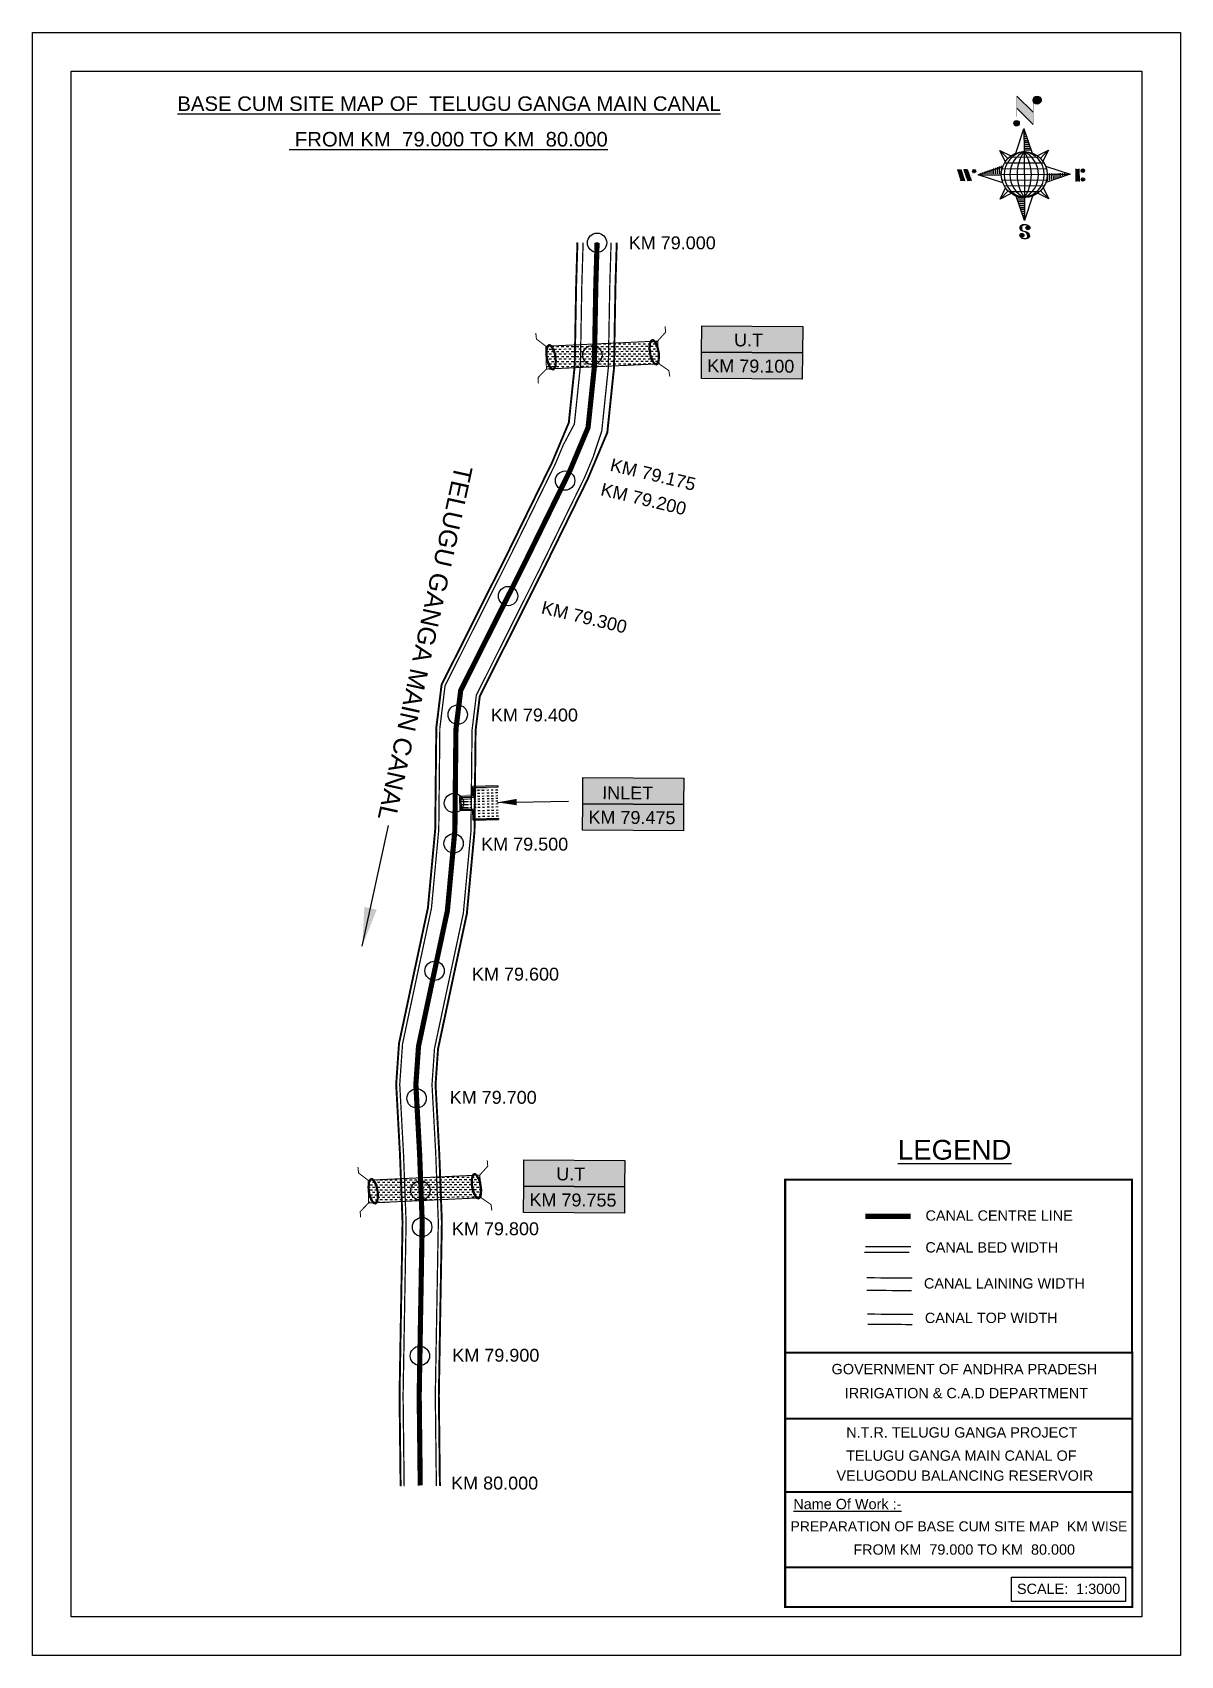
# Model space of a CAD drawing. Header units: inches. Extents: x 252008 to 252899, y 1666601 to 1667861.
import ezdxf

# ---------------------------------------------------------------- set-up
doc = ezdxf.new("R2010")
doc.units = ezdxf.units.IN
doc.header["$MEASUREMENT"] = 0
doc.header["$PDMODE"] = 32
doc.header["$PDSIZE"] = 15
doc.linetypes.add('ACAD_ISO02W100', pattern=[15, 12, -3])
for name, color, linetype in [('AQUADUCT', 1, 'Continuous'), ('bed with', 5, 'Continuous'), ('bord', 1, 'Continuous'), ('canal', 1, 'Continuous'), ('chainage', 7, 'Continuous'), ('FRAME 025', 7, 'Continuous'), ('laying', 4, 'Continuous'), ('lining', 4, 'Continuous'), ('STREAM', 4, 'Continuous'), ('Stu coo', 3, 'Continuous'), ('TEXT', 7, 'Continuous'), ('top of bund', 1, 'Continuous'), ('UT', 173, 'ACAD_ISO02W100'), ('V', 6, 'Continuous'), ('ZSTU', 7, 'Continuous')]:
    doc.layers.add(name, color=color, linetype=linetype)
doc.styles.get("Standard").update_dxf_attribs({"font": 'arial.ttf'})
doc.dimstyles.get("Standard").update_dxf_attribs({"dimtxt": 0.18, "dimasz": 0.18, "dimexe": 0.18, "dimexo": 0.0625, "dimgap": 0.09, "dimtad": 0, "dimtih": 1, "dimtoh": 1, "dimdec": 4, "dimzin": 0, "dimdsep": 46, "dimtxsty": 'Standard', "dimcen": 0.09, "dimadec": 0, "dimazin": 0, "dimtfac": 1, "dimtdec": 4, "dimtofl": 0, "dimtmove": 0, "dimatfit": 3, "dimfxl": 1, "dimtolj": 1, "dimtzin": 0, "dimarcsym": 0})
pattern_1 = [(267.2971131487395, (-8720374.9383359, 50637915.13839893), (10.53672553373347, -0.4974314379093613), [])]
pattern_2 = [(357.2971131487395, (-8720374.9383359, 50637915.13839893), (0.4974314379093601, 10.53672553373348), [])]

# ---------------------------------------------------------------- blocks, each defined once
blk = doc.blocks.new('GGF')
at = {"layer": 'STREAM'}
h = blk.add_hatch(dxfattribs=at)
h.set_pattern_fill('DASH', color=256, scale=10, angle=-6.082734917303942, style=0)
h.set_pattern_definition([(353.9172650826961, (-115347.3726237068, 1016.387648081312), (1.375417949938526, 1.110506849590268), [1.25, -1.25])])
h.paths.add_polyline_path([(406186.8358267642, 1485623.894007653), (406186.3350356966, 1485618.16585714), (406185.8342446289, 1485612.437706626), (406242.6024607782, 1485608.895201602), (406242.8636284556, 1485614.639267362), (406243.1247961327, 1485620.383333121)])
at = {"layer": 'laying', "linetype": 'ByBlock', "extrusion": (0, 0, -1)}
for centre in [(406188.8340515448, 1485618.100544371), (406240.8092758137, 1485614.964376942)]:
    blk.add_ellipse(centre, major_axis=(0.4022038884711088, -6.365555352701567), ratio=0.3887167828476952, dxfattribs=at)
at = {"layer": 'laying', "linetype": 'ByBlock'}
for points in [[(406189.2044231551, 1485612.238788546), (406189.1301593552, 1485612.234096231), (406189.0528622998, 1485612.245618227), (406188.8631006061, 1485612.324588027), (406188.7519765225, 1485612.394145026), (406188.5122836892, 1485612.610022701), (406188.3845252309, 1485612.755754402), (406187.9901122551, 1485613.318903608), (406187.7273521348, 1485613.85898441), (406187.2895556467, 1485615.151754198), (406187.1131680161, 1485615.903753204), (406186.8806331598, 1485617.489787864), (406186.8243655579, 1485618.323341603), (406186.8412834518, 1485619.932858505), (406186.9146281564, 1485620.708349793), (406187.1740924141, 1485622.067517512), (406187.3614922329, 1485622.65073727), (406187.7140922088, 1485623.356040432), (406187.8630650354, 1485623.567618286), (406188.1141012118, 1485623.821781273), (406188.2175726035, 1485623.889167762), (406188.3951326545, 1485623.961233407), (406188.4694103668, 1485623.970225642), (406188.6399464445, 1485623.94807565), (406188.7398646418, 1485623.913414563), (406188.9754422541, 1485623.761023998), (406189.1085637353, 1485623.642922326), (406189.3815283708, 1485623.318037364), (406189.5211763898, 1485623.111945711), (406189.9516964495, 1485622.33059618), (406190.2214699374, 1485621.608086816), (406190.6248590543, 1485619.961048005), (406190.7595287117, 1485619.037350996), (406190.8632364098, 1485617.186895084), (406190.8321935693, 1485616.26108243), (406190.6143732872, 1485614.607066808), (406190.4262052957, 1485613.879561222), (406190.055177624, 1485613.01905299), (406189.9016287614, 1485612.765040143), (406189.6325239488, 1485612.445281366), (406189.5169377527, 1485612.35368761), (406189.3392356181, 1485612.260876767), (406189.2716159608, 1485612.243034084), (406189.2044231551, 1485612.238788546)], [(406241.179647424, 1485609.102621116), (406241.1053836241, 1485609.097928802), (406241.0280865688, 1485609.109450798), (406240.838324875, 1485609.188420597), (406240.7272007914, 1485609.257977597), (406240.4875079581, 1485609.473855271), (406240.3597494998, 1485609.619586973), (406239.965336524, 1485610.182736179), (406239.7025764037, 1485610.722816981), (406239.2647799156, 1485612.015586769), (406239.088392285, 1485612.767585774), (406238.8558574287, 1485614.353620435), (406238.7995898268, 1485615.187174174), (406238.8165077207, 1485616.796691076), (406238.8898524253, 1485617.572182364), (406239.149316683, 1485618.931350083), (406239.3367165019, 1485619.514569841), (406239.6893164777, 1485620.219873002), (406239.8382893043, 1485620.431450857), (406240.0893254807, 1485620.685613844), (406240.1927968724, 1485620.753000333), (406240.3703569234, 1485620.825065977), (406240.4446346357, 1485620.834058213), (406240.6151707135, 1485620.811908221), (406240.7150889107, 1485620.777247134), (406240.950666523, 1485620.624856569), (406241.0837880042, 1485620.506754897), (406241.3567526398, 1485620.181869935), (406241.4964006587, 1485619.975778282), (406241.9269207185, 1485619.194428751), (406242.1966942063, 1485618.471919387), (406242.6000833233, 1485616.824880576), (406242.7347529806, 1485615.901183567), (406242.8384606787, 1485614.050727655), (406242.8074178382, 1485613.124915001), (406242.5895975561, 1485611.470899379), (406242.4014295646, 1485610.743393793), (406242.0304018929, 1485609.882885561), (406241.8768530303, 1485609.628872714), (406241.6077482177, 1485609.309113937), (406241.4921620216, 1485609.21752018), (406241.314459887, 1485609.124709338), (406241.2468402297, 1485609.106866655), (406241.179647424, 1485609.102621116)]]:
    blk.add_open_spline(points, degree=3, knots=[0, 0, 0, 0, 0.1890722348827286, 0.1890722348827286, 0.3781444697654573, 0.3781444697654573, 0.567216704648186, 0.567216704648186, 0.9642381621637766, 0.9642381621637766, 1.361259619679367, 1.361259619679367, 1.758281077194958, 1.758281077194958, 2.155302534710549, 2.155302534710549, 2.552323992226139, 2.552323992226139, 2.807761081817867, 2.807761081817867, 3.012439963152372, 3.012439963152372, 3.217118844486876, 3.217118844486876, 3.421797725821381, 3.421797725821381, 3.626476607155885, 3.626476607155885, 3.831155488490389, 3.831155488490389, 4.280922883927905, 4.280922883927905, 4.730690279365422, 4.730690279365422, 5.180457674802938, 5.180457674802938, 5.630225070240454, 5.630225070240454, 5.896844194109022, 5.896844194109022, 6.112115499412711, 6.112115499412711, 6.283185307179586, 6.283185307179586, 6.283185307179586, 6.283185307179586], dxfattribs=at)
at = {"layer": 'UT', "ltscale": 0.2, "const_width": 0.4999999999999999}
for points in [[(406181.0067191261, 1485605.627956516), (406181.2043290924, 1485608.621441158), (406185.8342446289, 1485612.437706626), (406186.3350356966, 1485618.16585714), (406186.8358267643, 1485623.894007653), (406182.485284513, 1485628.02592998), (406182.4731358847, 1485631.025905382)], [(406186.8358267643, 1485623.894007653), (406243.1247961327, 1485620.383333121)], [(406247.6637609265, 1485627.388723734), (406247.5913202798, 1485624.389598469), (406243.1247961327, 1485620.383333121), (406242.8636284556, 1485614.639267362), (406242.6024607783, 1485608.895201602), (406247.1217425518, 1485604.948545771), (406247.2591485833, 1485601.95169416)], [(406185.8342446289, 1485612.437706626), (406242.6024607783, 1485608.895201602)]]:
    blk.add_lwpolyline(points, dxfattribs=at)
blk = doc.blocks.new('RGRGFG')
at = {"layer": 'V'}
h = blk.add_hatch(color=4, dxfattribs=at)
h.paths.add_polyline_path([(245045.2953162146, 1724876.516222976), (245045.2953162146, 1724857.872873236), (245052.9355974917, 1724857.872873236), (245052.9355974917, 1724847.690535125), (245061.788264668, 1724847.690535125), (245061.788264668, 1724857.872873236), (245069.4285459451, 1724857.872873236), (245069.4285459451, 1724876.516222976), (245070.4265484731, 1724876.516222976), (245070.4265484731, 1724856.874870708), (245062.786267196, 1724856.874870708), (245062.786267196, 1724846.692532597), (245051.9375949637, 1724846.692532597), (245051.9375949637, 1724856.874870708), (245044.2973136866, 1724856.874870708), (245044.2973136866, 1724876.516222976)])
h.paths.add_polyline_path([(245070.4265484731, 1724876.516222976), (245070.4265484731, 1724856.874870708)], flags=17)
h.paths.add_polyline_path([(245062.786267196, 1724856.874870708), (245062.786267196, 1724846.692532597)], flags=17)
h.paths.add_polyline_path([(245062.786267196, 1724856.874870708), (245070.4265484731, 1724856.874870708)], flags=17)
edge = h.paths.add_edge_path(flags=17)
edge.add_line((245051.9375949637, 1724846.692532597), (245062.786267196, 1724846.692532597))
edge.add_line((245051.9375949637, 1724846.692532597), (245062.786267196, 1724846.692532597))
edge = h.paths.add_edge_path(flags=17)
edge.add_line((245044.2973136866, 1724876.516222976), (245044.2973136866, 1724856.874870708))
edge.add_line((245044.2973136866, 1724856.874870708), (245051.9375949637, 1724856.874870708))
edge.add_line((245051.9375949637, 1724856.874870708), (245051.9375949637, 1724846.692532597))
at = {"layer": 'V', "color": 4}
for points in [[(245044.2973136866, 1724876.516222976), (245044.2973136866, 1724856.874870708), (245051.9375949637, 1724856.874870708), (245051.9375949637, 1724846.692532597)], [(245044.2973136866, 1724876.516222976), (245044.2973136866, 1724856.874870708), (245051.9375949637, 1724856.874870708), (245051.9375949637, 1724846.692532597), (245062.786267196, 1724846.692532597), (245062.786267196, 1724856.874870708), (245070.4265484731, 1724856.874870708), (245070.4265484731, 1724876.516222976)], [(245044.2973136866, 1724876.516222976), (245045.2953162146, 1724876.516222976)], [(245045.2953162146, 1724876.516222976), (245045.2953162146, 1724857.872873236), (245052.9355974917, 1724857.872873236), (245052.9355974917, 1724847.690535125), (245061.788264668, 1724847.690535125), (245061.788264668, 1724857.872873236), (245069.4285459451, 1724857.872873236), (245069.4285459451, 1724876.516222976)], [(245047.3266827419, 1724874.786892911), (245047.3266827419, 1724876.45097153)], [(245047.3266827419, 1724871.298663981), (245047.3266827419, 1724872.962742601)], [(245047.3266827419, 1724867.976620592), (245047.3266827419, 1724869.640699212)], [(245047.3266827419, 1724864.185033577), (245047.3266827419, 1724865.849112196)], [(245049.5617107587, 1724874.786892911), (245049.5617107587, 1724876.45097153)], [(245049.5617107587, 1724871.298663981), (245049.5617107587, 1724872.962742601)], [(245049.5617107587, 1724867.976620592), (245049.5617107587, 1724869.640699212)], [(245049.5617107587, 1724864.185033577), (245049.5617107587, 1724865.849112196)], [(245051.9266120251, 1724874.786892911), (245051.9266120251, 1724876.45097153)], [(245051.9266120251, 1724871.298663981), (245051.9266120251, 1724872.962742601)], [(245051.9266120251, 1724867.976620592), (245051.9266120251, 1724869.640699212)], [(245051.9266120251, 1724864.185033577), (245051.9266120251, 1724865.849112196)], [(245051.9375949637, 1724846.692532597), (245062.786267196, 1724846.692532597), (245062.786267196, 1724856.874870708), (245070.4265484731, 1724856.874870708), (245070.4265484731, 1724876.516222976)], [(245053.9529642073, 1724874.786892911), (245053.9529642073, 1724876.45097153)], [(245053.9529642073, 1724871.298663981), (245053.9529642073, 1724872.962742601)], [(245053.9529642073, 1724867.976620592), (245053.9529642073, 1724869.640699212)], [(245053.9529642073, 1724864.185033577), (245053.9529642073, 1724865.849112196)], [(245055.8763513397, 1724874.786892911), (245055.8763513397, 1724876.45097153)], [(245055.8763513397, 1724871.298663981), (245055.8763513397, 1724872.962742601)], [(245055.8763513397, 1724867.976620592), (245055.8763513397, 1724869.640699212)], [(245055.8763513397, 1724864.185033577), (245055.8763513397, 1724865.849112196)], [(245058.1113793565, 1724874.786892911), (245058.1113793565, 1724876.45097153)], [(245058.1113793565, 1724871.298663981), (245058.1113793565, 1724872.962742601)], [(245058.1113793565, 1724867.976620592), (245058.1113793565, 1724869.640699212)], [(245058.1113793565, 1724864.185033577), (245058.1113793565, 1724865.849112196)], [(245060.4762806229, 1724874.786892911), (245060.4762806229, 1724876.45097153)], [(245060.4762806229, 1724871.298663981), (245060.4762806229, 1724872.962742601)], [(245060.4762806229, 1724867.976620592), (245060.4762806229, 1724869.640699212)], [(245060.4762806229, 1724864.185033577), (245060.4762806229, 1724865.849112196)], [(245070.4265484731, 1724876.516222976), (245070.4265484731, 1724856.874870708), (245062.786267196, 1724856.874870708), (245062.786267196, 1724846.692532597)], [(245070.4265484731, 1724876.516222976), (245070.4265484731, 1724856.874870708), (245062.786267196, 1724856.874870708), (245062.786267196, 1724846.692532597)], [(245063.0627626767, 1724874.786892911), (245063.0627626767, 1724876.45097153)], [(245063.0627626767, 1724871.298663981), (245063.0627626767, 1724872.962742601)], [(245063.0627626767, 1724867.976620592), (245063.0627626767, 1724869.640699212)], [(245063.0627626767, 1724864.185033577), (245063.0627626767, 1724865.849112196)], [(245065.2977906935, 1724874.786892911), (245065.2977906935, 1724876.45097153)], [(245065.2977906935, 1724871.298663981), (245065.2977906935, 1724872.962742601)], [(245065.2977906935, 1724867.976620592), (245065.2977906935, 1724869.640699212)], [(245065.2977906935, 1724864.185033577), (245065.2977906935, 1724865.849112196)], [(245067.6626919599, 1724874.786892911), (245067.6626919599, 1724876.45097153)], [(245067.6626919599, 1724871.298663981), (245067.6626919599, 1724872.962742601)], [(245067.6626919599, 1724867.976620592), (245067.6626919599, 1724869.640699212)], [(245067.6626919599, 1724864.185033577), (245067.6626919599, 1724865.849112196)], [(245069.4285459451, 1724876.516222976), (245070.4265484731, 1724876.516222976)], [(245047.3266827419, 1724860.738378823), (245047.3266827419, 1724862.402457442)], [(245049.5617107587, 1724860.738378823), (245049.5617107587, 1724862.402457442)], [(245051.9266120251, 1724860.738378823), (245051.9266120251, 1724862.402457442)], [(245053.9529642073, 1724860.738378823), (245053.9529642073, 1724862.402457442)], [(245053.9529642073, 1724857.677897023), (245053.9529642073, 1724859.341975642)], [(245053.9529642073, 1724854.484689113), (245053.9529642073, 1724856.148767732)], [(245053.9529642073, 1724848.316593294), (245053.9529642073, 1724853.545379539)], [(245055.8763513397, 1724860.738378823), (245055.8763513397, 1724862.402457442)], [(245055.8763513397, 1724857.677897023), (245055.8763513397, 1724859.341975642)], [(245055.8763513397, 1724854.484689113), (245055.8763513397, 1724856.148767732)], [(245055.8763513397, 1724848.316593294), (245055.8763513397, 1724853.545379539)], [(245058.1113793565, 1724860.738378823), (245058.1113793565, 1724862.402457442)], [(245058.1113793565, 1724857.677897023), (245058.1113793565, 1724859.341975642)], [(245058.1113793565, 1724854.484689113), (245058.1113793565, 1724856.148767732)], [(245058.1113793565, 1724848.316593294), (245058.1113793565, 1724853.545379539)], [(245060.4762806229, 1724860.738378823), (245060.4762806229, 1724862.402457442)], [(245060.4762806229, 1724857.677897023), (245060.4762806229, 1724859.341975642)], [(245060.4762806229, 1724854.484689113), (245060.4762806229, 1724856.148767732)], [(245060.4762806229, 1724848.316593294), (245060.4762806229, 1724853.545379539)], [(245063.0627626767, 1724860.738378823), (245063.0627626767, 1724862.402457442)], [(245065.2977906935, 1724860.738378823), (245065.2977906935, 1724862.402457442)], [(245067.6626919599, 1724860.738378823), (245067.6626919599, 1724862.402457442)]]:
    blk.add_lwpolyline(points, dxfattribs=at)
blk = doc.blocks.new('*X7')
at = {"color": 0, "linetype": 'Continuous'}
for p, q in [((6321.563175437702, 239.2074203663178), (6322.581924588794, 240.2261695174094)), ((6321.571094283617, 239.3921159075293), (6322.524536642279, 240.3455582661906)), ((6321.579013129532, 239.5768114487408), (6322.467148695763, 240.4649470149719)), ((6321.586931975447, 239.7615069899523), (6322.409760749248, 240.5843357637531)), ((6321.594850821361, 239.9462025311638), (6322.352372802732, 240.7037245125344)), ((6321.602769667276, 240.1308980723753), (6322.294984856217, 240.8231132613157)), ((6321.610688513191, 240.3155936135868), (6322.322610836808, 241.0275159372032)), ((6321.618607359106, 240.5002891547983), (6322.339575221931, 241.2212570176224)), ((6321.670405508729, 239.1378737420482), (6322.639312535309, 240.1067807686281)), ((6321.756101028845, 239.046792566867), (6322.694551492757, 239.9852430307802)), ((6321.767025283511, 240.8254837745006), (6322.356539607053, 241.4149980980416)), ((6321.841796548961, 238.9557113916858), (6322.784401525116, 239.8983163678416)), ((6321.927492069076, 238.8646302165046), (6322.874251557474, 239.8113897049031)), ((6322.013187589191, 238.7735490413234), (6322.964101589832, 239.7244630419646)), ((6322.075863133939, 241.3110983202248), (6322.373503992176, 241.6087391784607)), ((6322.098883109306, 238.6824678661422), (6323.053951622191, 239.637536379026)), ((6322.184578629423, 238.591386690961), (6323.143801654548, 239.5506097160875)), ((6322.270274149538, 238.5003055157798), (6323.233651686906, 239.463683053149)), ((6322.405772691616, 238.4590273625623), (6323.316199320379, 239.3694539913255)), ((6322.536564177177, 238.4130421528257), (6323.436926723143, 239.3134046987925)), ((6322.667355662737, 238.3670569430892), (6323.557654125907, 239.2573554062594)), ((6322.798147148297, 238.3210717333527), (6323.67838152867, 239.2013061137264)), ((6322.928938633857, 238.2750865236161), (6323.799108931434, 239.1452568211934)), ((6323.059730119417, 238.2291013138795), (6323.919836334197, 239.0892075286604)), ((6323.190521604977, 238.183116104143), (6324.040563736961, 239.0331582361274)), ((6323.334898284248, 238.1507160881169), (6324.161291139725, 238.9771089435944)), ((6323.500484499982, 238.1395256085544), (6324.282018542488, 238.9210596510615)), ((6323.666070715716, 238.1283351289918), (6324.389078986148, 238.8513433994243)), ((6323.83165693145, 238.1171446494292), (6324.558435473549, 238.8439231915289)), ((6324.097210919775, 238.2059219424567), (6324.727791960951, 238.8365029836336)), ((6324.341779298861, 238.2737136262468), (6324.897148448353, 238.8290827757383)), ((6324.586347677948, 238.341505310037), (6325.066504935754, 238.821662567843)), ((6324.830916057034, 238.4092969938271), (6325.235861423155, 238.8142423599477)), ((6325.075484436121, 238.4770886776172), (6325.405217910557, 238.8068221520524)), ((6325.401209342145, 238.6260368883443), (6325.574574397958, 238.7994019441571))]:
    blk.add_line(p, q, dxfattribs=at)
blk = doc.blocks.new('*X6')
at = {"color": 0, "linetype": 'Continuous'}
for p, q in [((6324.425409812192, 240.3018877878409), (6324.530098087213, 240.4065760628617)), ((6324.560821561592, 240.2605228419445), (6324.762767368324, 240.4624686486762)), ((6324.696233310992, 240.2191578960481), (6324.995436649435, 240.5183612344908)), ((6324.831645060392, 240.1777929501517), (6325.228105930546, 240.5742538203053)), ((6324.967056809793, 240.1364280042552), (6325.451206401633, 240.6205775960956)), ((6325.102468559193, 240.0950630583588), (6325.626700194168, 240.619294693334)), ((6325.231508829004, 240.0473266328736), (6325.802193986703, 240.6180117905725)), ((6325.335045025791, 239.9740861343645), (6325.976788801136, 240.6158299097086)), ((6325.438581222579, 239.9008456358553), (6326.100204563527, 240.5624689768027)), ((6325.542117419366, 239.8276051373462), (6326.223620325917, 240.5091080438968)), ((6325.645653616154, 239.754364638837), (6326.347036088308, 240.455747110991)), ((6325.749189812941, 239.6811241403279), (6326.470451850699, 240.4023861780851)), ((6325.852726009729, 239.6078836418188), (6326.593867613089, 240.3490252451792)), ((6325.951486090436, 239.5298670272285), (6326.71728337548, 240.2956643122733)), ((6326.036566250415, 239.4381704919113), (6326.840699137871, 240.2423033793674)), ((6326.121646410395, 239.346473956594), (6326.964114900262, 240.1889424464615)), ((6326.206726570374, 239.2547774212767), (6327.055858370612, 240.1039092215148)), ((6326.291806730354, 239.1630808859595), (6327.135785134496, 240.0070592901021)), ((6326.376886890333, 239.0713843506422), (6327.21571189838, 239.9102093586895)), ((6326.461967050313, 238.9796878153249), (6327.295638662264, 239.8133594272769)), ((6326.547047210292, 238.8879912800077), (6327.375565426148, 239.7165094958642)), ((6326.632127370272, 238.7962947446904), (6327.455492190032, 239.6196595644516)), ((6326.717207530251, 238.7045982093731), (6327.535418953916, 239.5228096330389)), ((6326.788410008449, 236.4777036487165), (6327.354219516036, 237.0435131563033)), ((6326.792225928501, 238.6028399123283), (6327.6153457178, 239.4259597016263)), ((6326.838137672734, 238.4719749612643), (6327.695272481684, 239.3291097702136)), ((6326.884049416966, 238.3411100102004), (6327.775199245568, 239.2322598388009)), ((6326.916746160023, 236.7828164955863), (6327.582476853365, 237.4485471889285)), ((6326.9299611612, 238.2102450591364), (6327.853734496604, 239.1340183945408)), ((6326.975872905432, 238.0793801080725), (6327.849127438164, 238.952634640804)), ((6327.003134980726, 237.9298654880686), (6327.844520379724, 238.7712508870673)), ((6327.012515933215, 237.7624697452613), (6327.839913321284, 238.5898671333306)), ((6327.021896885704, 237.5950740024541), (6327.835306262844, 238.4084833795939)), ((6327.031277838193, 237.4276782596467), (6327.830699204404, 238.2270996258572)), ((6327.040658790683, 237.2602825168395), (6327.826092145964, 238.0457158721205)), ((6327.045082311595, 237.087929342456), (6327.810734190693, 237.8535812215537))]:
    blk.add_line(p, q, dxfattribs=at)
blk = doc.blocks.new('H')
at = {"layer": 'bord', "extrusion": (0.0004278845142637609, 0.00479197890903182, 0.9999884268595202)}
h = blk.add_hatch(dxfattribs=at)
h.set_pattern_fill('LINE', color=8, scale=84.38768555040302, angle=-2.702886851260515, style=0)
h.set_pattern_definition(pattern_2)
h.paths.add_polyline_path([(-492.4668010775931, 785.5898788240738, -0.090992046448718), (-447.9625593584497, 775.2324968557805), (-486.4976985411486, 912.0312741750386)])
h = blk.add_hatch(dxfattribs=at)
h.set_pattern_fill('LINE', color=8, scale=84.38768555040302, angle=-92.70288685126052, style=0)
h.set_pattern_definition(pattern_1)
h.paths.add_polyline_path([(-624.8772989658173, 665.1175860036165, -0.09099204644210665), (-614.5199170010164, 709.6218277204316), (-751.3186943142209, 671.0866885515861)])
h = blk.add_hatch(dxfattribs=at)
h.set_pattern_fill('LINE', color=8, scale=84.38768555040302, angle=-92.70288685126052, style=0)
h.set_pattern_definition(pattern_1)
h.paths.add_polyline_path([(-245.5531129193259, 647.210278397426), (-371.9945082624909, 653.17938094493, -0.09099204644878103), (-382.3518902289215, 608.6751392250881)])
h = blk.add_hatch(dxfattribs=at)
h.set_pattern_fill('LINE', color=8, scale=84.38768555040302, angle=-2.702886851260515, style=0)
h.set_pattern_definition(pattern_2)
h.paths.add_polyline_path([(-504.4050061509479, 532.7070881242398, -0.090992046448718), (-548.909247870557, 543.064470092766), (-510.3741086877417, 406.2656927765347)])
at = {"layer": 'bord', "extrusion": (0.0004278845142637604, 0.00479197890903182, 0.9999884268595203)}
for p, q in [((-516.2384251924814, 1087.08582315594, -1217.145331720205), (-431.5311611755169, 993.9857607749291, -1216.735438367611)), ((-519.3860571105615, 1020.408509141766, -1216.824464901347), (-434.678793075087, 927.3084467682056, -1216.414571548796)), ((-538.2690597721958, 773.6536562892143, -1215.633927328097), (-487.0181812191731, 906.212239655666, -1216.291082326422)), ((-487.0181812191731, 906.212239655666, -1216.291082326422), (-492.9870239489828, 779.7722960542887, -1215.682623766277)), ((-487.0181812191731, 906.212239655666, -1216.291082326422), (-448.4827650671941, 769.4150330077391, -1215.652034309381)), ((-626.736305744329, 793.7732813858893, -1215.692487060367), (-566.811349663476, 760.1895317081362, -1215.557193835181)), ((-626.736305744329, 793.7732813858893, -1215.692487060367), (-584.1428260545363, 746.9596384149045, -1215.486379775655)), ((-598.946746484784, 730.9517588270828, -1215.4033350249), (-626.736305744329, 793.7732813858893, -1215.692487060367)), ((-421.3357812265749, 753.3219341966324, -1215.586531535218), (-358.5136001041974, 781.1110481221694, -1215.746578873753)), ((-358.5136001041974, 781.1110481221694, -1215.746578873753), (-405.3276889660046, 738.5181495659053, -1215.522440984547)), ((-358.5136001041974, 781.1110481221694, -1215.746578873753), (-392.0976094479556, 721.1868434431963, -1215.445049781629)), ((-864.6667208376457, 700.9117660832126, -1215.145683569252), (-846.8602190883248, 637.7003116968554, -1214.850391321915)), ((-846.885899517627, 700.0723706756253, -1215.149269383754), (-829.079397758178, 636.8609162860084, -1214.853977136408)), ((-829.1050781964441, 699.2329752675723, -1215.152855198257), (-811.2985764592304, 636.0215208844747, -1214.857562950931)), ((-829.1050781964441, 699.2329752675723, -1215.152855198257), (-811.3242568973801, 698.393579858588, -1215.156441012743)), ((-811.3242568973801, 698.393579858588, -1215.156441012743), (-793.5177551378147, 635.1821254740935, -1214.861148765422)), ((-751.8386587080895, 665.2704204607289, -1215.023166955395), (-615.0399729244527, 703.8051171880215, -1215.266361263119)), ((-751.8386587080895, 665.2704204607289, -1215.023166955395), (-625.3972626964678, 659.3013864478562, -1215.048666080719)), ((-619.2784603905748, 614.0198538512923, -1214.834293591338), (-751.8386587080895, 665.2704204607289, -1215.023166955395)), ((-246.0730746499612, 641.3942844460253, -1215.12516345687), (-382.8717604242847, 602.859587718267, -1214.881969149149)), ((-378.6332729603746, 692.6448510554619, -1215.314036820931), (-246.0730746499612, 641.3942844460253, -1215.12516345687)), ((-372.5144706616993, 647.363318458898, -1215.099664331546), (-246.0730746499612, 641.3942844460253, -1215.12516345687)), ((-213.4791469212505, 669.2951450282708, -1215.272811938016), (-216.710715676134, 600.8397693103179, -1214.943388670676)), ((-197.1518122339039, 599.9164343632292, -1214.947333066632), (-193.9202434780891, 668.3718100786209, -1215.276756333961)), ((-639.398133254319, 525.5536567845847, -1214.401751538512), (-605.8141239105607, 585.4778614635579, -1214.703280630637)), ((-639.398133254319, 525.5536567845847, -1214.401751538512), (-592.5840443923953, 568.1465553403832, -1214.625889427719)), ((-576.5759521321743, 553.3427707091905, -1214.561798877043), (-639.398133254319, 525.5536567845847, -1214.401751538512)), ((-510.8935521394596, 400.4524652508553, -1213.857248085843), (-549.4289682914387, 537.2496718976181, -1214.496296102879)), ((-371.1754276144202, 512.8914235194679, -1214.455843351893), (-431.1003836950404, 546.475173198618, -1214.591136577086)), ((-371.1754276144202, 512.8914235194679, -1214.455843351893), (-413.7689073036308, 559.7050664918497, -1214.661950636613)), ((-398.9649868734996, 575.7129460782744, -1214.74499538736), (-371.1754276144202, 512.8914235194679, -1214.455843351893)), ((-459.6426735860878, 533.0110486173071, -1214.514403084168), (-510.8935521394596, 400.4524652508553, -1213.857248085843)), ((-504.9247094094171, 526.8924088519998, -1214.465706645989), (-510.8935521394596, 400.4524652508553, -1213.857248085843))]:
    blk.add_line(p, q, dxfattribs=at)
at = {"layer": 'bord', "color": 8, "linetype": 'ByBlock', "extrusion": (0.0004278845142637604, 0.00479197890903182, 0.9999884268595203)}
for p, q in [((-386.4701403837535, 711.3830894059502, -1215.400477790083), (-605.4730712235323, 721.7215742594562, -1215.35631111762)), ((-410.8462962137419, 744.2142448802479, -1215.547375515144), (-578.1125475389999, 752.110393114388, -1215.51364266185)), ((-492.9872379411827, 779.772306161467, -1215.682623723144), (-504.9247094094171, 526.8924088519998, -1214.465706645989)), ((-372.5145726100891, 647.3634304928128, -1215.099664824794), (-625.3973747401615, 659.3012845208868, -1215.048665544341)), ((-378.0217974673142, 615.9429816137999, -1214.946740470406), (-622.87451776542, 627.5017590741627, -1214.897360629442)), ((-375.037429585529, 679.1629559395369, -1215.250969739694), (-619.8901498829364, 690.7217333998997, -1215.201589898729)), ((-392.4388761268347, 584.9431407540105, -1214.792019251512), (-611.441806967312, 595.2816256079823, -1214.747852579053)), ((-419.7993998112506, 554.5543218990788, -1214.634687707282), (-587.06565113744, 562.4504701336846, -1214.600954853988))]:
    blk.add_line(p, q, dxfattribs=at)
at = {"layer": 'bord', "extrusion": (0.0004278845142637604, 0.00479197890903182, 0.9999884268595203)}
for points, const_width, elevation in [([(-522.0131121619479, 959.550775259228), (-515.7175743466119, 1092.906934415961)], 1.60540055982536, -1212.142843617219), ([(-434.158262363472, 933.1277235058805), (-427.8627245295095, 1066.483882669366)], 1.60540055982536, -1212.142843617219), ([(-870.0736340994383, 707.00824508073), (-846.3658724653925, 705.889038352192)], 0.6421602239301444, -1212.142843617219), ([(-828.5594987093612, 642.6768581911618), (-855.2307305332708, 643.935965762368)], 0.6421602239301444, -1212.142843617219), ([(-828.5594987093612, 642.676858191162), (-820.953748198869, 677.9586989512691)], 0.6421602239301444, -1212.142843617223), ([(-810.7786774830411, 641.8374531447001), (-784.1074456587239, 640.5783455765209)], 0.6421602239301444, -1212.142843617222), ([(-792.9978562549747, 640.9980480956772), (-781.589230506466, 693.9208092413096)], 0.6421602239301444, -1212.142843617218), ([(-222.7385766651839, 675.5731321041832), (-173.8413183107752, 673.2647682324088)], 0.7063762463231584, -1212.142843617221), ([(-194.785239975681, 644.8497587676384), (-185.0057882997701, 644.3880859934699)], 0.7063762463231584, -1212.14284361722), ([(-177.0730277270245, 604.8086065300355), (-225.9702860934822, 607.1169704015771)], 0.7063762463231584, -1212.142843617222)]:
    blk.add_lwpolyline(points, dxfattribs=dict(at, const_width=const_width, elevation=elevation))
for points, const_width, elevation in [([(-413.6616245851993, 1073.140134249887, 1), (-397.6117714248124, 1057.729118476532, 1)], 22.25077962579039, -1212.14284361722), ([(-530.3419430367337, 949.5474510251247, 1), (-519.6420409089901, 939.2734405104861, 1)], 14.83385308386026, -1212.142843617223), ([(-775.9087905502321, 696.5833098740303, 1), (-769.4888492682775, 690.418903565154, 1)], 8.900311850316152, -1212.142843617216), ([(-177.8339587833615, 666.8757400336997, 1), (-170.7720233739972, 660.0948930920731, 1)], 9.790343035347762, -1212.142843617223), ([(-180.1423226412179, 617.9784816729323, 1), (-173.0803872516442, 611.1976347345654, 1)], 9.790343035347762, -1212.142843617219), ([(-489.8397168474219, 361.7280028313068, 1), (-498.0671858660056, 369.1142257457323, 1)], 11.05656073458609, -1212.142843617215), ([(-525.1949096693778, 321.5505605205689, 1), (-533.4223786795214, 328.9367834347616, 1)], 11.05656073458609, -1212.142843617218)]:
    blk.add_lwpolyline(points, format="xyb", close=True, dxfattribs=dict(at, const_width=const_width, elevation=elevation))
for points, elevation in [([(-537.0436544864716, 317.3909783906986), (-530.686771839954, 310.4778530870033), (-519.7848077441001, 306.8033377354246), (-504.8555995545785, 306.8996049665207), (-493.8614930827366, 309.9751672386152), (-486.3299612487816, 317.6739007300386), (-486.5193926708707, 325.7780890813514), (-490.6180678635317, 333.2605072774198), (-493.5031616341619, 336.2254691210802), (-502.816804350885, 340.8534958871466), (-522.4580017436219, 347.2728260433129), (-530.4257294404489, 351.5824209563287), (-533.6858260648524, 354.5525017987891), (-537.4013079778782, 362.629807892173), (-536.9549017110166, 373.3508360361672), (-530.0284934418471, 380.6827556172281), (-520.0052991440441, 384.0716307398478), (-503.5000552259427, 384.2213990291513), (-492.5323047870551, 379.8708521119993), (-487.1463343054379, 373.2710396641844)], -1212.142843617219), ([(-522.4539065143929, 347.5728294925347), (-526.1949835211592, 353.7751140225195), (-527.7518298353394, 360.6227161141025), (-527.9156661629893, 370.6019260344024), (-525.8991041315983, 375.4503632916039), (-521.3202371541029, 381.1640017041664), (-514.5251386848048, 384.3718976443916)], -1212.142843617221), ([(-504.8555995545785, 306.8996049665207), (-499.0047943263154, 312.3708361831504), (-496.9585419834797, 319.3942984564654), (-497.4612851235933, 326.5275708001649), (-501.2415295758961, 335.3559093211365), (-509.2361390522836, 343.1915685721062)], -1212.142843617219)]:
    blk.add_lwpolyline(points, dxfattribs=dict(at, elevation=elevation))
for centre, radius in [((-405.6366979898718, 1065.434626361347, -1212.142843617228), 22.25077962579068), ((-524.9919919744626, 944.4104457636145, -1212.142843617225), 14.83385308386045), ((-498.4359036135794, 659.1484834742021, -1212.142843617229), 126.5822129822759), ((-772.6988199003781, 693.5011067149355, -1212.142843617225), 8.900311850316273), ((-174.3029910778062, 663.4853165630027, -1212.142843617225), 9.7903430353479), ((-176.6113549475952, 614.5880582008385, -1212.142843617227), 9.7903430353479), ((-493.9534513636986, 365.4211142832808, -1212.142843617226), 11.05656073458623), ((-529.3086441806488, 325.2436719765011, -1212.142843617227), 11.05656073458623)]:
    blk.add_circle(centre, radius, dxfattribs=at)
at = {"layer": 'bord', "color": 8, "linetype": 'ByBlock', "extrusion": (0.0004278845142637604, 0.00479197890903182, 0.9999884268595203)}
for centre, radius, start, end in [((-481.5018944916621, 658.3490694805806, -1212.142843617225), 127.7124113124745, 94.925359787212, 259.6690604518324), ((-436.7958279077627, 656.2386032006533, -1212.142843617224), 140.8227119427793, 113.2864437035868, 241.3079765329169), ((-315.8862391595549, 650.5307512261786, -1212.142843617227), 222.3100112361417, 142.5891607921548, 212.0052594442485), ((-560.0761933124097, 662.0583738566748, -1212.142843617224), 140.8227119427793, 293.2864437035868, 61.30797653291689), ((-680.9857820597445, 667.7662258302183, -1212.142843617228), 222.3100112361417, 322.5891607921548, 32.00525944424854), ((-515.3701267285685, 659.9479075753505, -1212.142843617227), 127.7124113124745, 274.925359787212, 79.66906045183244)]:
    blk.add_arc(centre, radius, start, end, dxfattribs=at)
at = {"layer": 'bord', "extrusion": (0.0004278845142637604, 0.00479197890903182, 0.9999884268595203)}
for points in [[(-515.7175743148887, 1092.906934417125, -1212.142843617227), (-431.0104934413977, 999.8058030862261, -1212.142843617227), (-518.8653432401063, 1026.22885483189, -1212.142843617227), (-434.1582623484545, 933.1277235084416, -1212.142843617227)], [(-864.1466936911305, 706.7284433981881, -1212.142843617225), (-846.3658724649268, 705.889038353589, -1212.142843617225), (-846.34031992468, 643.5162632348297, -1212.142843617225), (-828.5594986876497, 642.6768581867381, -1212.142843617225)], [(-828.5850512369768, 705.049633307593, -1212.142843617229), (-810.804230031204, 704.2102282608984, -1212.142843617229), (-810.778677482168, 641.8374531481927, -1212.142843617229), (-792.9978562541016, 640.9980480994025, -1212.142843617229)], [(-193.4002216503151, 674.1881137788835, -1212.142843617225), (-196.6319310673212, 605.7319520774413, -1212.142843617225), (-212.9591249906118, 675.1114593302475, -1212.142843617225), (-216.1908344065701, 606.6552976257785, -1212.142843617225)]]:
    blk.add_solid(points, dxfattribs=at)
at = {"layer": 'bord', "extrusion": (0.0004278845142637604, 0.00479197890903182, 0.9999884268595203), "xscale": 7.977342409717546, "yscale": 7.977342408231451, "zscale": 7.977342408476333, "rotation": 138.0840426661453}
for name, p in [('*X6', (38300.50170925955, -31929.38484708802, -1212.14284361722)), ('*X7', (38314.39702652739, -31950.87734303279, -1212.142843617221))]:
    blk.add_blockref(name, p, dxfattribs=at)

msp = doc.modelspace()

# ---------------------------------------------------------------- hatches: boundary and pattern name
at = {"layer": 'ZSTU'}
h = msp.add_hatch(color=135, dxfattribs=at)
h.set_gradient(color1=(141, 177, 78), color2=(107, 135, 59), one_color=1, tint=0.3799999952316284, name='CYLINDER')
h.paths.add_polyline_path([(252527.1339332731, 1667632.837065015), (252526.9938687404, 1667612.373042384), (252605.2621902026, 1667611.877410971), (252605.4022547355, 1667632.341433601)])
h.paths.add_polyline_path([(252549.5869733226, 1667614.540940249), (252577.1750038048, 1667614.352115961), (252577.2794185698, 1667629.607556726), (252549.691388088, 1667629.796381014)], flags=24)
h = msp.add_hatch(color=252, dxfattribs=at)
h.set_gradient(color1=(167, 88, 159), color2=(127, 67, 121), one_color=1, tint=0.3799999952316284, name='CYLINDER')
h.paths.add_polyline_path([(252605.1221256686, 1667591.413388343), (252605.2621902027, 1667611.877410971), (252526.9938687405, 1667612.373042384), (252526.8538042078, 1667591.909019756)])
h.paths.add_polyline_path([(252528.7717496873, 1667594.265588651), (252601.4405796383, 1667593.768212081), (252601.5454145834, 1667609.08504295), (252528.8765846324, 1667609.58241952)], flags=24)
h = msp.add_hatch(color=135, dxfattribs=at)
h.set_gradient(color1=(141, 177, 78), color2=(107, 135, 59), one_color=1, tint=0.3799999952316284, name='CYLINDER')
h.paths.add_polyline_path([(252513.1548601995, 1667281.85973257), (252434.8865387366, 1667282.355363984), (252434.7464742039, 1667261.891341354), (252513.0147956661, 1667261.39570994)])
h.paths.add_polyline_path([(252447.2641478009, 1667262.993188601), (252491.8538264407, 1667262.687997759), (252491.956490455, 1667277.687646425), (252447.3668118152, 1667277.992837267)], flags=24)
h = msp.add_hatch(color=252, dxfattribs=at)
h.set_gradient(color1=(167, 88, 159), color2=(127, 67, 121), one_color=1, tint=0.3799999952316284, name='CYLINDER')
h.paths.add_polyline_path([(252512.8747311321, 1667240.931687312), (252513.0147956661, 1667261.39570994), (252434.7464742039, 1667261.891341353), (252434.6064096713, 1667241.427318725)])
h.paths.add_polyline_path([(252436.5243551508, 1667243.78388762), (252509.1931851018, 1667243.28651105), (252509.2980200469, 1667258.603341919), (252436.6291900959, 1667259.100718489)], flags=24)
h = msp.add_hatch(color=135, dxfattribs=at)
h.set_gradient(color1=(141, 177, 78), color2=(107, 135, 59), one_color=1, tint=0.3799999952316284, name='CYLINDER')
h.paths.add_polyline_path([(252389.1052172974, 1666985.421540551), (252388.9651527647, 1666964.95751792), (252467.2334742269, 1666964.461886507), (252467.3735387598, 1666984.925909136)])
h.paths.add_polyline_path([(252411.5582573469, 1666967.125415785), (252439.1462878291, 1666966.936591497), (252439.2507025941, 1666982.192032262), (252411.6626721123, 1666982.380856549)], flags=24)
h = msp.add_hatch(color=252, dxfattribs=at)
h.set_gradient(color1=(167, 88, 159), color2=(127, 67, 121), one_color=1, tint=0.3799999952316284, name='CYLINDER')
h.paths.add_polyline_path([(252467.093409693, 1666943.997863879), (252467.233474227, 1666964.461886507), (252388.9651527647, 1666964.95751792), (252388.8250882321, 1666944.493495292)])
h.paths.add_polyline_path([(252390.7430337116, 1666946.850064187), (252463.4118636626, 1666946.352687617), (252463.5166986077, 1666961.669518485), (252390.8478686567, 1666962.166895055)], flags=24)

# ---------------------------------------------------------------- linework, layer by layer
at = {"linetype": 'ByBlock'}
for points in [[(252007.6550967194, 1666600.657962741), (252007.6550967194, 1667860.657962741), (252898.6550967194, 1667860.657962741), (252898.6550967194, 1666600.657962741)], [(252868.6550967194, 1667830.657962741), (252868.6550967194, 1666630.657962741), (252037.6550967194, 1666630.657962741), (252037.6550967194, 1667830.657962741)]]:
    msp.add_lwpolyline(points, close=True, dxfattribs=at)
for p in [(252445.8494625624, 1667697.394182753), (252421.0267471411, 1667512.786578452), (252376.7718958104, 1667423.112122035), (252337.6905337996, 1667331.065138687), (252334.5301938369, 1667231.115089906), (252319.7098968824, 1667132.219393346), (252305.7894942216, 1667033.193021153), (252310.0551223153, 1666933.28404049), (252308.3219692018, 1666833.299060717)]:
    msp.add_point(p)
at = {"color": 2}
for p in [(252442.2008341226, 1667610.16), (252334.7808341226, 1667262.43), (252308.7508341226, 1666961.66)]:
    msp.add_point(p, dxfattribs=at)
at = {"layer": 'bed with', "const_width": 1}
for points in [[(252434.9994706824, 1667697.556927974), (252433.9997303158, 1667664.183156147), (252432.8838424716, 1667601.596057519), (252428.2198912975, 1667556.667043656), (252419.6310933894, 1667540.484932187)], [(252456.7092008462, 1667697.556796268), (252455.6939379294, 1667663.664843854), (252454.5638257737, 1667600.279942481), (252449.4717769478, 1667551.226956344), (252442.6793306306, 1667530.800988772)], [(252419.6310933894, 1667540.484932187), (252413.3191700059, 1667525.462259981), (252378.2039137054, 1667453.825187441), (252327.852620607, 1667353.529235377), (252323.8230138125, 1667320.681535981), (252322.9790466838, 1667241.895901475), (252317.2818826214, 1667180.648202568), (252306.9305168235, 1667132.23408424), (252294.8594012646, 1667075.437794746), (252292.6833679225, 1667044.026721794), (252295.6156692493, 1666989.976591571), (252297.6197276265, 1666937.11942792), (252295.2865591402, 1666802.519776928), (252296.1153511693, 1666732.099448563)], [(252442.6793306306, 1667530.800988772), (252436.0864982394, 1667515.109740018), (252400.5997545399, 1667442.714812559), (252352.1390476383, 1667346.184764623), (252348.8066544328, 1667319.020464019), (252347.9666215615, 1667240.602098525), (252342.0377856238, 1667176.863797432), (252331.3811514218, 1667127.02191576), (252319.6782669807, 1667071.958205254), (252317.7303003228, 1667043.839278206), (252320.5899989959, 1666991.127408429), (252322.6279406188, 1666937.37657208), (252320.289109105, 1666802.450223072), (252321.1159697248, 1666732.19400159)], [(252689.3698038055, 1666917.971718324), (252686.2221084012, 1666918.013923787), (252654.0628676434, 1666917.991348818)], [(252688.2493496504, 1666913.566460405), (252686.1940292734, 1666913.594018901), (252653.401694399, 1666913.570999515), (252653.1652410401, 1666913.580166759)]]:
    msp.add_lwpolyline(points, dxfattribs=at)
at = {"layer": 'canal', "color": 6, "const_width": 4}
for points in [[(252689.213136103, 1666941.58840352), (252686.6116282119, 1666941.623285499), (252654.0166639762, 1666941.600404663)], [(252654.0166639762, 1666941.600404663), (252689.213136103, 1666941.58840352)]]:
    msp.add_lwpolyline(points, dxfattribs=at)
at = {"layer": 'FRAME 025', "lineweight": -3, "const_width": 1.636994106223717}
for points in [[(252591.8558286776, 1666970.060722275), (252860.9639938521, 1666970.060722275), (252860.9639938521, 1666835.832368347), (252591.8558286776, 1666835.832368347)], [(252591.8558286777, 1666835.832368347), (252861.3295290781, 1666835.832368347), (252861.3295290781, 1666638.286468577), (252591.8558286777, 1666638.286468577)]]:
    msp.add_lwpolyline(points, close=True, dxfattribs=at)
for points in [[(252591.8558286777, 1666784.542126306), (252861.3295290781, 1666784.542126306)], [(252591.8558286777, 1666727.678331396), (252861.3295290781, 1666727.678331396)], [(252591.8558286777, 1666669.04782827), (252861.3295290781, 1666669.04782827)]]:
    msp.add_lwpolyline(points, dxfattribs=at)
at = {"layer": 'lining', "const_width": 1}
for points in [[(252430.8458486547, 1667697.498160346), (252429.8508380764, 1667664.282280387), (252428.7376705498, 1667601.847756939), (252424.1555905855, 1667557.707429018), (252417.3262696652, 1667541.453326529)], [(252460.8558550013, 1667697.382959309), (252459.8428301689, 1667663.565719613), (252458.7099976955, 1667600.028243061), (252453.5360776597, 1667550.186570982), (252444.9841543548, 1667529.832594431)], [(252417.3262696652, 1667541.453326529), (252411.0424371825, 1667526.497511977), (252375.964329622, 1667454.93622493), (252325.4239779039, 1667354.263682452), (252321.3246497505, 1667320.847643178), (252320.480289196, 1667242.02528177), (252314.8062923212, 1667181.026643082), (252304.4854533637, 1667132.755301088), (252292.377514693, 1667075.785753695), (252290.1786746825, 1667044.045466153), (252293.1182362746, 1666989.861509884), (252295.1189063273, 1666937.093713504), (252292.7863041437, 1666802.526732314), (252293.6148178617, 1666732.130051332)], [(252444.9841543548, 1667529.832594431), (252438.3632310628, 1667514.074488022), (252402.8393386233, 1667441.603775071), (252354.5676903414, 1667345.450317548), (252351.3050184948, 1667318.854356822), (252350.4653790493, 1667240.47271823), (252344.5133759241, 1667176.485356919), (252333.8262148816, 1667126.500698912), (252322.1601535522, 1667071.610246305), (252320.2349935628, 1667043.820533848), (252323.0874319706, 1666991.242490115), (252325.128761918, 1666937.402286496), (252322.7893641015, 1666802.443267687), (252323.6129409873, 1666732.466056644)], [(252655.083826036, 1666893.934704656), (252679.7917011119, 1666893.750367875), (252690.4719775255, 1666893.62772919)], [(252655.0457800125, 1666884.171857264), (252681.8970920733, 1666883.966839735), (252689.9398602275, 1666883.874421737)]]:
    msp.add_lwpolyline(points, dxfattribs=at)
at = {"layer": 'top of bund', "const_width": 1}
for points in [[(252430.351056905, 1667697.679511732), (252429.3509715415, 1667664.294223067), (252428.238131764, 1667601.87808217), (252423.6659158009, 1667557.832776652), (252416.8653049204, 1667541.647005397)], [(252461.3569708941, 1667697.412723248), (252460.3426967037, 1667663.553776934), (252459.2095364813, 1667599.99791783), (252454.0257524443, 1667550.061223348), (252445.4451190996, 1667529.638915562)], [(252416.8653049204, 1667541.647005397), (252410.5870906178, 1667526.704562376), (252375.5164128053, 1667455.158432427), (252324.9382493633, 1667354.410571867), (252320.8249769381, 1667320.880864617), (252319.9805376984, 1667242.051157829), (252314.3111742612, 1667181.102331184), (252303.9964406718, 1667132.859544457), (252291.8811373787, 1667075.855345485), (252289.6777360345, 1667044.049215024), (252292.6187496797, 1666989.838493547), (252294.6187420675, 1666937.088570621), (252292.2862531444, 1666802.528123391), (252293.1125923913, 1666732.316201627)], [(252445.4451190996, 1667529.638915562), (252438.8185776274, 1667513.867437623), (252403.2872554401, 1667441.381567573), (252355.053418882, 1667345.303428133), (252351.8046913072, 1667318.821135383), (252350.9651305469, 1667240.446842171), (252345.0084939841, 1667176.409668816), (252334.3152275735, 1667126.396455543), (252322.6565308666, 1667071.540654515), (252320.7359322108, 1667043.816784976), (252323.5869185655, 1666991.265506452), (252325.6289261778, 1666937.407429379), (252323.2894151008, 1666802.441876609), (252324.113918453, 1666732.385946093)], [(252655.6097335056, 1666865.726670091), (252680.1921995253, 1666865.546761468), (252691.0291322536, 1666865.422329207)], [(252690.6005481799, 1666857.567561619), (252682.6850376734, 1666857.658521173), (252655.7516435011, 1666857.860962827)]]:
    msp.add_lwpolyline(points, dxfattribs=at)
at = {"layer": 'V', "color": 1, "const_width": 4}
for points in [[(252445.8490710649, 1667697.381113612), (252444.8468341226, 1667663.924), (252443.7238341226, 1667600.938), (252438.8458341226, 1667553.947), (252431.15521201, 1667535.64296048)], [(252431.15521201, 1667535.64296048), (252424.7028341226, 1667520.286), (252389.4018341227, 1667448.27), (252339.9958341226, 1667349.857), (252336.3148341226, 1667319.851), (252335.4728341226, 1667241.249), (252329.6598341226, 1667178.756), (252319.1558341226, 1667129.628), (252307.2688341226, 1667073.698), (252305.2068341227, 1667043.933), (252308.1028341226, 1666990.552), (252310.1238341226, 1666937.248), (252307.7878341226, 1666802.485), (252308.6095667618, 1666732.664489852)]]:
    msp.add_lwpolyline(points, dxfattribs=at)
at = {"layer": 'V', "color": 0}
msp.add_lwpolyline([(252767.3551990689, 1666661.425952198), (252856.0653334431, 1666661.425952198), (252856.0653334431, 1666642.673475894), (252767.3551990689, 1666642.673475894)], close=True, dxfattribs=at)
at = {"layer": 'ZSTU', "color": 135}
for points in [[(252527.1339332731, 1667632.837065015), (252605.402254736, 1667632.341433601), (252605.2621902026, 1667611.877410971), (252526.9938687404, 1667612.373042384)], [(252434.8865387366, 1667282.355363984), (252513.1548601995, 1667281.85973257), (252513.0147956661, 1667261.39570994), (252434.7464742039, 1667261.891341354)], [(252389.1052172974, 1666985.42154055), (252467.3735387603, 1666984.925909136), (252467.2334742269, 1666964.461886507), (252388.9651527647, 1666964.95751792)]]:
    msp.add_lwpolyline(points, close=True, dxfattribs=at)
at = {"layer": 'ZSTU', "color": 252}
for points in [[(252526.9938687404, 1667612.373042384), (252605.2621902026, 1667611.877410971), (252605.1221256686, 1667591.413388343), (252526.8538042078, 1667591.909019756)], [(252434.7464742039, 1667261.891341354), (252513.0147956661, 1667261.39570994), (252512.8747311321, 1667240.931687312), (252434.6064096713, 1667241.427318725)], [(252388.9651527647, 1666964.95751792), (252467.2334742269, 1666964.461886507), (252467.0934096929, 1666943.997863878), (252388.8250882321, 1666944.493495291)]]:
    msp.add_lwpolyline(points, close=True, dxfattribs=at)

# ---------------------------------------------------------------- block references
at = {"layer": 'AQUADUCT', "color": 1, "xscale": 0.1408039184319789, "yscale": 0.1408039187081158, "zscale": 0.1408039184379445, "rotation": 3.078330572322649}
msp.add_blockref('H', (252852.4245509219, 1667662.22060981, 170.8847861942989), dxfattribs=at)
at = {"layer": 'laying', "color": 6, "linetype": 'ByBlock', "xscale": 1.539389527178135, "yscale": 1.539389526943978, "zscale": 1.539389526941385, "rotation": 6.224255236007997}
for p in [(-121235.696366658, -673648.5224888049), (-121373.7250826337, -674295.9380132694)]:
    msp.add_blockref('GGF', p, dxfattribs=at)
at = {"layer": 'V', "color": 4, "rotation": 271.425799823921}
msp.add_blockref('RGRGFG', (-1478071.024057293, 1869325.29487136), dxfattribs=at)

# ---------------------------------------------------------------- texts
at = {"layer": 'chainage', "color": 0}
for s, rotation, p in [('KM 79.000', 359.9693533801675, (252470.3999877242, 1667692.364180689)), ('KM 79.200', 346.4996325265506, (252447.9531293916, 1667501.52334053)), ('KM 79.300', 346.4996325265506, (252401.8927155945, 1667409.796382705)), ('KM 79.400', 359.9693533801675, (252363.4373838061, 1667325.841684744)), ('KM 79.500', 359.9693533801675, (252355.8756577617, 1667225.590589013)), ('KM 79.600', 359.9693533801675, (252348.7531022073, 1667124.659006204)), ('KM 79.700', 359.9693533801675, (252331.4543332959, 1667029.006517537)), ('KM 79.800', 359.9693533801675, (252333.1864525234, 1666926.98881832)), ('KM 79.900', 359.9693533801675, (252333.4917722791, 1666828.798402309)), ('KM 80.000', 359.9693533801675, (252332.561700046, 1666729.56746956))]:
    msp.add_text(s, height=9.99999999999997, rotation=rotation, dxfattribs=at).set_placement(p)
at = {"layer": 'chainage', "color": 1}
msp.add_text('TELUGU GANGA MAIN CANAL', height=14.04243867787395, rotation=257.6631953844529, dxfattribs=at).set_placement((252335.635753868, 1667525.453759139))
at = {"layer": 'chainage', "color": 6}
msp.add_text('KM 79.175', height=9.99999999999997, rotation=346.4996325265506, dxfattribs=at).set_placement((252455.2752174865, 1667520.525828893))
at = {"layer": 'chainage', "color": 0}
for s, height, p in [('%%ULEGEND', 15.33694249980499, (252679.3058721455, 1666985.605429004)), ('CANAL CENTRE LINE', 8, (252700.7826069325, 1666938.243672968)), ('CANAL BED WIDTH', 8, (252700.6530616443, 1666913.524617384)), ('CANAL LAINING WIDTH', 8, (252699.5287364891, 1666885.580921923)), ('CANAL TOP WIDTH', 8, (252700.2436345608, 1666858.79573997)), ('GOVERNMENT OF ANDHRA PRADESH ', 8, (252627.8638032856, 1666819.038023287)), ('IRRIGATION & C.A.D DEPARTMENT', 8, (252638.1050780101, 1666800.396428883)), ('N.T.R. TELUGU GANGA PROJECT', 8, (252639.2178080624, 1666769.883025172)), ('TELUGU GANGA MAIN CANAL OF', 8, (252639.14663812, 1666751.852818992)), (' VELUGODU BALANCING RESERVOIR', 8, (252628.5251239849, 1666736.332914264)), ('%%UName Of Work :-', 8, (252598.1639466519, 1666714.277128591)), ('PREPARATION OF BASE CUM SITE MAP  KM WISE', 7.742718181745905, (252595.9746141386, 1666697.09434003)), (' FROM KM  79.000 TO KM  80.000', 8, (252641.6319884631, 1666678.955335364)), ('SCALE:  1:3000', 8, (252771.7170486502, 1666648.461032477))]:
    msp.add_text(s, height=height, dxfattribs=at).set_placement(p)
at = {"layer": 'Stu coo', "color": 0}
for s, p in [('U.T', (252552.1226077373, 1667616.966862779)), ('KM 79.100', (252531.34319449, 1667596.971449371)), ('INLET', (252449.7811999142, 1667265.476019377)), ('KM 79.475', (252439.0957999535, 1667246.48974834)), ('U.T', (252414.0938917616, 1666969.551338315)), ('KM 79.755', (252393.3144785143, 1666949.555924906))]:
    msp.add_text(s, height=9.999999999999984, rotation=359.6078492895033, dxfattribs=at).set_placement(p)
at = {"layer": 'TEXT', "color": 0}
for s, p in [('%%UBASE CUM SITE MAP OF  TELUGU GANGA MAIN CANAL', (252120.0958877205, 1667799.739740956)), ('%%U FROM KM  79.000 TO KM  80.000', (252206.8881713414, 1667772.130541416))]:
    msp.add_text(s, height=11.29445192087996, dxfattribs=at).set_placement(p)

# ---------------------------------------------------------------- leaders
at = {"color": 4}
msp.add_leader([(252368.4616036832, 1667262.98477701), (252423.7497878751, 1667263.785987511)], dimstyle='Standard', override={"dimasz": 15, "dimgap": 0.09, "dimtad": 0}, dxfattribs=at)
at = {"layer": 'chainage', "color": 1}
msp.add_leader([(252263.6242786187, 1667151.466132035), (252284.0775595383, 1667244.984691789)], dimstyle='Standard', override={"dimasz": 30, "dimgap": 0.09, "dimtad": 0}, dxfattribs=at)

doc.saveas('drawing.dxf')
